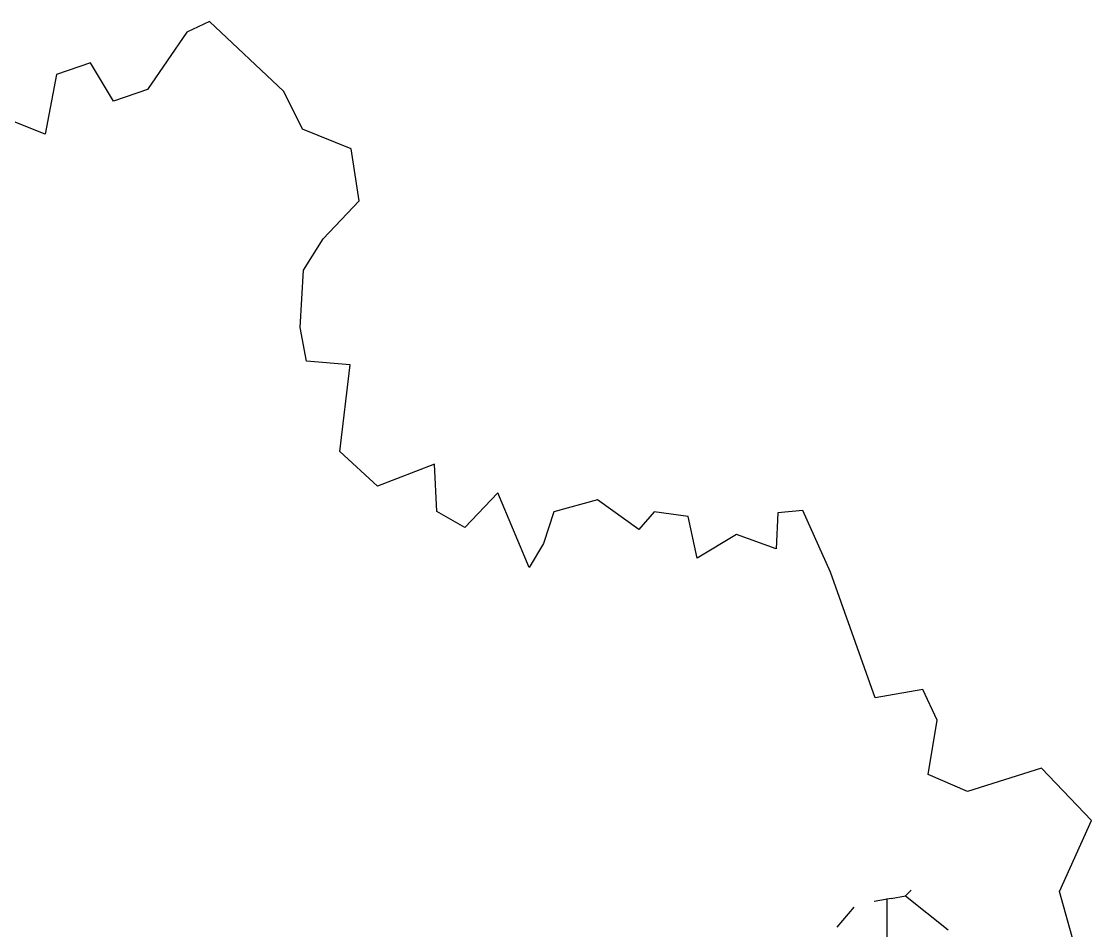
# Model space of a CAD drawing. Header units: metres. Extents: x 10 to 239, y 2 to 253.
# Drawn here: x 22.41 to 25.043, y 184.575 to 186.812 of the extents above; entities that cross this region are included whole.
import ezdxf

# ---------------------------------------------------------------- set-up
doc = ezdxf.new("R2010")
doc.units = ezdxf.units.M
doc.header["$MEASUREMENT"] = 0
doc.layers.add('bloques ARBOLES', color=7, linetype='Continuous', true_color=0xb8d897)

# ---------------------------------------------------------------- blocks, each defined once
blk = doc.blocks.new('A$C1A515F75')
at = {"linetype": 'Continuous'}
for points in [[(515.16, 2064.35), (487.67, 2042.35)], [(515.16, 2064.35), (511.5, 2068.02)], [(524.34, 2062.52), (515.16, 2064.35)], [(524.34, 2062.52), (535.32, 2060.69)], [(527.07, 2062.52), (527.07, 2033.19)], [(559.15, 2044.19), (548.17, 2057.02)]]:
    blk.add_lwpolyline(points, dxfattribs=at)
blk = doc.blocks.new('arbolote')
at = {"layer": 'bloques ARBOLES'}
blk.add_lwpolyline([(3.3892, 7.5049), (3.3568, 7.6191), (3.4287, 7.7775), (3.3168, 7.8943), (3.1522, 7.8422), (3.0647, 7.8803), (3.0847, 8.0011), (3.0525, 8.0695), (2.9463, 8.0504), (2.847, 8.3306), (2.7857, 8.4681), (2.7295, 8.4628), (2.7258, 8.3824), (2.6379, 8.4146), (2.5499, 8.3621), (2.5296, 8.4544), (2.4538, 8.4647), (2.4197, 8.4257), (2.3276, 8.4921), (2.2307, 8.4652), (2.2079, 8.3944), (2.1757, 8.3413), (2.1058, 8.5075), (2.0326, 8.4299), (1.9699, 8.4659), (1.9646, 8.5709), (1.8381, 8.5226), (1.7538, 8.5993), (1.7768, 8.7926), (1.6799, 8.8007), (1.6652, 8.8756), (1.6728, 9.0034), (1.7164, 9.0735), (1.7971, 9.1575), (1.7788, 9.2735), (1.6709, 9.3173), (1.629, 9.4014), (1.4637, 9.5575), (1.4129, 9.5339), (1.3256, 9.4056), (1.2498, 9.3801), (1.1981, 9.465), (1.1223, 9.4394), (1.0973, 9.306), (1.0095, 9.3412)], dxfattribs=at)

msp = doc.modelspace()

# ---------------------------------------------------------------- block references
at = {"xscale": 1.104233309032171, "yscale": 1.104233309032171, "zscale": 1.104233309032171}
msp.add_blockref('arbolote', (21.2568, 176.25776), dxfattribs=at)
at = {"layer": 'bloques ARBOLES', "xscale": -0.003817786921168503, "yscale": 0.003817786921168503, "zscale": 0.003817786921168503}
msp.add_blockref('A$C1A515F75', (26.55164, 176.77958, 1.25377), dxfattribs=at)

doc.saveas('drawing.dxf')
